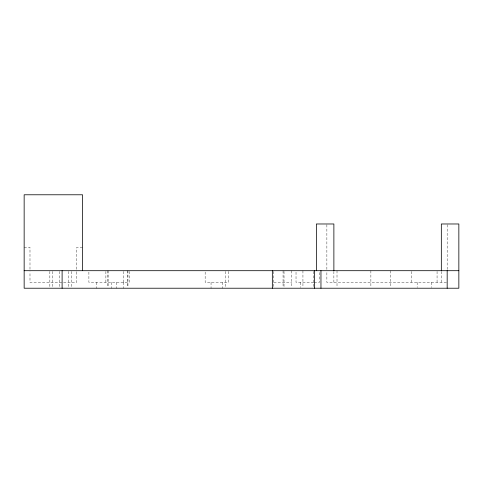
<?xml version="1.0" encoding="UTF-8"?>
<svg xmlns="http://www.w3.org/2000/svg" width="483" height="483" viewBox="0 0 483 483"><rect width="100%" height="100%" fill="white"/><g stroke="black" fill="none" stroke-linecap="round" stroke-linejoin="round"><path stroke-width="0.36" stroke-dasharray="2.42 1.81" d="M24.15 247.338L29.988 247.338L29.988 271.198M82.545 247.338L76.706 247.338L76.706 271.198M273.825 282.38L291.702 282.38M313.624 282.38L296.025 282.38L296.025 271.428M314.228 282.38L319.486 282.38L319.486 271.428M446.443 282.38L326.87 282.38L326.87 271.899M447.173 224.728L447.173 269.653M441.329 271.428L441.329 282.38M437.067 271.428L437.067 282.38M431.18 282.38L431.18 287.488M417.161 282.38L417.161 287.488M411.275 271.428L411.275 282.38M390.747 270.697L390.747 287.488M370.878 270.697L370.878 287.488M337.013 270.697L337.013 287.488M333.88 271.428L333.88 282.38M326.87 224.728L326.87 271.15M313.213 271.428L313.213 288.218M302.938 270.697L302.938 287.488M300.74 282.38L300.74 287.488M291.702 270.697L291.702 287.488M284.016 271.428L284.016 288.218M283.062 270.697L283.062 287.488M273.758 271.428L273.758 288.218M228.568 271.428L228.568 282.38L205.154 282.38L205.154 271.428M225.253 271.428L225.253 287.488M222.675 282.38L222.675 288.218M211.047 282.38L211.047 288.218M129.287 271.428L129.287 282.38L88.896 282.38L88.896 271.428M127.965 270.697L127.965 287.488M127.747 270.697L127.747 287.488M123.799 271.428L123.799 282.38M123.4 282.38L123.4 288.218M116.282 282.38L116.282 288.218M111.772 282.38L111.772 288.218M108.089 270.697L108.089 287.488M107.872 270.697L107.872 287.488M105.88 271.428L105.88 282.38M96.407 282.38L96.407 288.218M76.706 271.941L76.706 282.38L29.988 282.38L29.988 271.941M71.454 271.428L71.454 288.218M68.532 271.428L68.532 287.488M59.186 271.428L59.186 287.488M52.762 271.428L52.762 288.218M49.846 271.428L49.846 288.218"/><path stroke-width="0.72" d="M24.15 270.697L458.85 270.697M447.173 270.697L447.173 288.218M441.329 270.697L441.329 223.979L458.85 223.979L458.85 288.218L24.15 288.218L24.15 194.782L82.545 194.782L82.545 270.697M333.88 270.697L333.88 223.979L316.359 223.979L316.359 270.697M320.96 270.697L320.96 288.218M314.361 270.697L314.361 288.218M272.34 270.697L272.34 288.218M62.108 270.697L62.108 288.218"/></g></svg>
